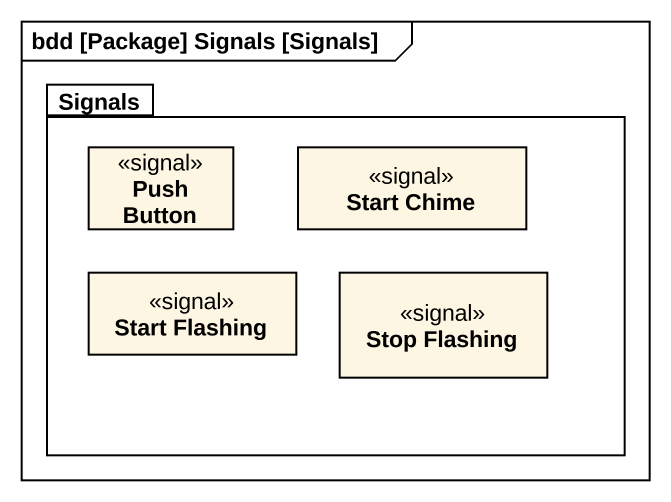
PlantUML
@startuml
mainframe bdd [Package] Signals [Signals]
hide circle
hide empty members
package Signals {
  class "Push Button" as Push_Button <<signal>>
  class "Start Chime" as Start_Chime <<signal>>
  class "Start Flashing" as Start_Flashing <<signal>>
  class "Stop Flashing" as Stop_Flashing <<signal>>
}
@enduml
